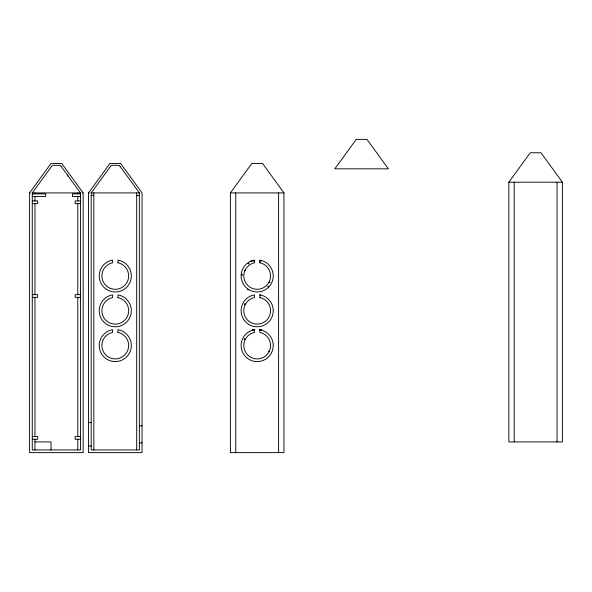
<?xml version="1.0" encoding="UTF-8"?>
<svg xmlns="http://www.w3.org/2000/svg" width="592" height="592" viewBox="0 0 592 592"><rect width="100%" height="100%" fill="white"/><g stroke="black" fill="none" stroke-linecap="round" stroke-linejoin="round"><path stroke-width="0.89" d="M248.625 289.525L247.567 289.503L248.625 289.525L248.625 289.976M29.6 192.918L51.016 163.466L61.731 163.466L83.146 192.918L83.146 452.628L29.6 452.628L29.6 192.918L29.977 192.918M61.213 166.448L80.468 192.918L80.468 449.95L32.279 449.95L32.279 192.918L51.534 166.448M88.504 192.918L109.92 163.466L120.635 163.466L142.05 192.918L142.05 452.628L88.504 452.628L88.504 192.918L89.103 192.918M120.117 166.448L139.372 192.918L139.372 449.95L91.183 449.95L91.183 192.918L110.438 166.448M230.406 192.918L251.822 163.466L262.53 163.466L283.953 192.918L283.953 452.628L230.406 452.628L230.406 192.918L283.953 192.918M508.854 182.21L530.269 152.758L540.984 152.758L562.4 182.21L562.4 441.921L508.854 441.921L508.854 182.21L562.4 182.21M252.769 329.959L254.641 329.959L252.769 329.959L252.769 329.344M245.362 270.796L244.799 270.374L245.399 270.056M32.286 192.918L80.727 192.918M82.547 192.918L83.146 192.918M91.19 192.918L139.364 192.918M32.279 193.873L45.665 193.873L45.665 196.551L32.279 196.551M80.468 193.873L72.439 193.873L72.439 196.551L80.468 196.551M91.19 195.597L93.854 195.597M136.693 195.597L139.364 195.597M32.279 200.954L37.629 200.954L37.629 203.633L32.279 203.633M80.468 200.954L75.117 200.954L75.117 203.633L80.468 203.633M250.416 261.124L254.908 261.124M259.392 261.124L261.183 261.124M32.279 294.661L37.629 294.661L37.629 297.339L32.279 297.339M80.468 294.661L75.117 294.661L75.117 297.339L80.468 297.339M260.532 294.949L259.807 294.949M88.504 422.614L91.183 422.614M139.372 425.826L142.05 425.826M32.279 436.563L37.629 436.563L37.629 439.242L32.279 439.242M80.468 436.563L75.117 436.563L75.117 439.242L80.468 439.242M34.958 441.921L51.016 441.921L51.016 449.95M139.372 442.838L142.05 442.838M88.504 446.05L91.183 446.05M269.071 350.856L269.264 351.507L268.576 351.404M67.444 175.128L68.154 176.357M557.042 182.21L557.042 441.921M514.204 182.21L514.204 441.921M278.595 192.918L278.595 452.628M235.757 192.918L235.757 452.628M136.693 192.918L136.693 449.95M93.854 192.918L93.854 449.95M77.796 192.918L77.796 193.873M77.796 196.551L77.796 200.954M77.796 203.633L77.796 294.661M77.796 297.339L77.796 436.563M77.796 439.242L77.796 449.95M34.958 192.918L34.958 193.873M34.958 196.551L34.958 200.954M34.958 203.633L34.958 294.661M34.958 297.339L34.958 436.563M34.958 439.242L34.958 449.95M110.467 166.463A3.463 3.463 0 0 1 111.703 165.294L118.948 165.375A3.633 3.633 0 0 1 120.095 166.456M61.183 166.463A3.463 3.463 0 0 0 59.947 165.294L52.762 165.346A3.633 3.633 0 0 0 51.556 166.456M254.863 329.566A1.339 1.339 0 0 1 252.481 329.441M261.405 329.892A1.339 1.339 0 0 1 259.614 329.892M241.743 274.792C242.624 276.205 242.676 273.408 241.743 274.792M244.518 304.133C245.436 305.553 245.295 302.764 244.518 304.133M248.203 263.573C249.069 264.942 249.128 262.263 248.218 263.499M267.961 286.698C268.923 288.06 268.694 285.374 267.984 286.617M269.279 282.273C270.004 283.738 270.352 280.941 269.279 282.273M244.178 339.157C245.103 340.563 245.036 337.751 244.178 339.157M356.243 139.372L334.82 168.824L388.367 168.824L366.951 139.372L356.258 139.372M259.836 329.692L259.57 329.959L261.442 329.959L259.836 329.692L259.858 332.415A13.387 13.387 0 0 1 268.294 352.987A13.387 13.387 0 0 1 246.057 352.987A13.387 13.387 0 0 1 254.501 332.415L254.501 329.692A16.065 16.065 0 0 0 243.734 354.327A16.065 16.065 0 0 0 270.618 354.327A16.065 16.065 0 0 0 259.858 329.692M259.858 262.804L259.858 260.08A16.065 16.065 0 0 1 270.618 284.715A16.065 16.065 0 0 1 243.734 284.715A16.065 16.065 0 0 1 254.501 260.08L254.501 262.804A13.387 13.387 0 0 0 246.057 283.376A13.387 13.387 0 0 0 268.294 283.376A13.387 13.387 0 0 0 259.858 262.804M259.858 297.606L259.858 294.883A16.065 16.065 0 0 1 270.618 319.525A16.065 16.065 0 0 1 243.734 319.525A16.065 16.065 0 0 1 254.501 294.883L254.501 297.606A13.387 13.387 0 0 0 246.057 318.185A13.387 13.387 0 0 0 268.294 318.185A13.387 13.387 0 0 0 259.858 297.606M117.956 262.804L117.956 260.08A16.065 16.065 0 0 1 128.716 284.715A16.065 16.065 0 0 1 101.831 284.715A16.065 16.065 0 0 1 112.598 260.08L112.598 262.804A13.387 13.387 0 0 0 104.155 283.376A13.387 13.387 0 0 0 126.392 283.376A13.387 13.387 0 0 0 117.956 262.804M117.956 297.606L117.956 294.883A16.065 16.065 0 0 1 128.716 319.525A16.065 16.065 0 0 1 101.831 319.525A16.065 16.065 0 0 1 112.598 294.883L112.598 297.606A13.387 13.387 0 0 0 104.155 318.185A13.387 13.387 0 0 0 126.392 318.185A13.387 13.387 0 0 0 117.956 297.606M117.956 332.415L117.956 329.692A16.065 16.065 0 0 1 128.716 354.327A16.065 16.065 0 0 1 101.831 354.327A16.065 16.065 0 0 1 112.598 329.692L112.598 332.415A13.387 13.387 0 0 0 104.155 352.987A13.387 13.387 0 0 0 126.392 352.987A13.387 13.387 0 0 0 117.956 332.415"/></g></svg>
